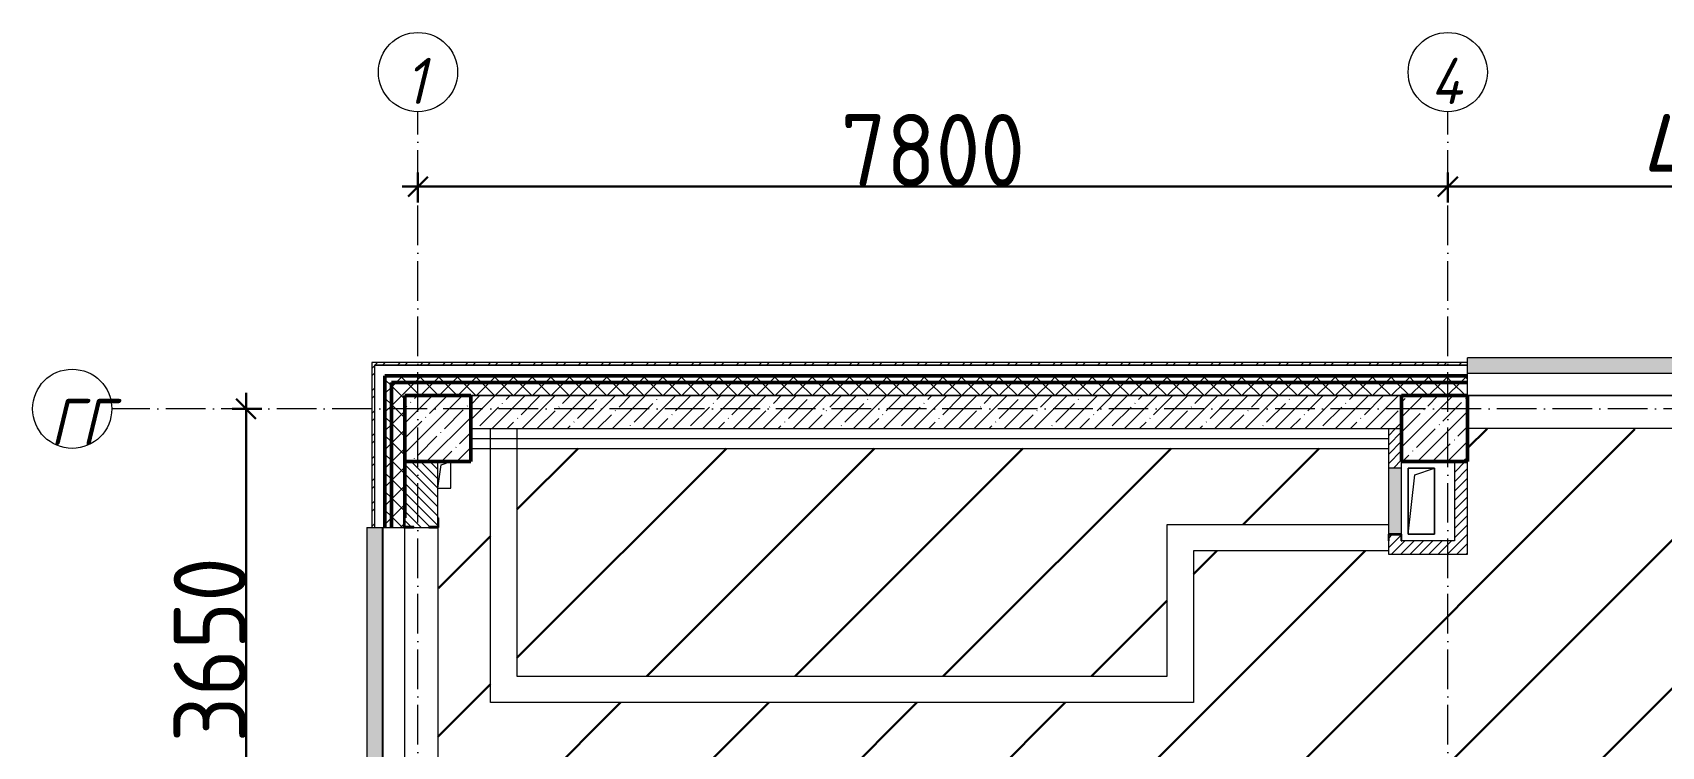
# Model space of a CAD drawing. Header units: millimetres. Extents: x -17017 to 628417, y -109036 to 199237.
# Drawn here: x 278502 to 290839, y -41789 to -36382 of the extents above; entities that cross this region are included whole.
import ezdxf

# ---------------------------------------------------------------- set-up
doc = ezdxf.new("R2010")
doc.units = ezdxf.units.MM
doc.linetypes.add('50_200_ШТРИХ_1Т_ш5_п1_п1_', pattern=[700, 500, -100, 0, -100])
for name, color, linetype, lineweight in [('A-____-____-DIMS', 7, 'Continuous', 9), ('A-DETL-____-OTLN-4', 7, 'Continuous', 18), ('A-FLOR-____-OTLN', 7, 'Continuous', 9), ('A-GENM-____-MCUT', 7, 'Continuous', 25), ('A-GENM-____-OTLN', 7, 'Continuous', 9), ('A-GENM-____-OTLN-1', 7, 'Continuous', 25), ('A-GLAZ-____-OTLN', 7, 'Continuous', 9), ('A-WALL-____-MCUT-1', 7, 'Continuous', 9), ('A-WALL-____-MCUT-2', 7, 'Continuous', 50), ('A-WALL-____-MCUT-3', 7, 'Continuous', 9), ('A-WALL-____-OTLN', 7, 'Continuous', 9), ('A-WALL-____-PATT-1', 7, 'Continuous', 9), ('A-WALL-FNSH-MCUT-1', 7, 'Continuous', 9), ('I-WALL-____-OTLN', 7, 'Continuous', 9), ('S-COLS-____-MCUT', 7, 'Continuous', 50), ('S-COLS-____-OTLN', 7, 'Continuous', 9), ('S-GRID-____-IDEN', 7, 'Continuous', 9), ('S-GRID-____-OTLN-1', 7, '50_200_ШТРИХ_1Т_ш5_п1_п1_', 9), ('стяжа', 7, 'Continuous', 30)]:
    doc.layers.add(name, color=color, linetype=linetype, lineweight=lineweight)
doc.layers.add('A-GLAZ-____-OTLN-1', color=7, linetype='Continuous', lineweight=9, true_color=0xc0c0c0)
doc.styles.add('ISOCPEUR_I', font='isocpeui.ttf', dxfattribs={"width": 0.9, "height": 2.5})
doc.styles.add('ISOCPEUR_I_9', font='isocpeui.ttf', dxfattribs={"width": 0.9, "height": 250})
doc.styles.add('СПДС', font='isocpeur.ttf', dxfattribs={"width": 0.9})
doc.dimstyles.new('ISO-2_5_0_9К_БОЛЬШОЙ_ОСИ', dxfattribs={"dimscale": 304.8, "dimtxt": 248.995294, "dimasz": 0.492126, "dimexe": 0.393701, "dimexo": 0, "dimgap": 0, "dimtad": 1, "dimdec": 0, "dimzin": 0, "dimdsep": 46, "dimtxsty": 'ISOCPEUR_I_9', "dimblk1": 'OBLIQUE', "dimblk2": 'OBLIQUE', "dimsah": 1, "dimcen": 0.09, "dimdle": 0.393701, "dimazin": 0, "dimtfac": 1, "dimtdec": 4, "dimtix": 1, "dimtmove": 0, "dimatfit": 3, "dimfxl": 1, "dimtvp": 1, "dimtolj": 1, "dimtzin": 0, "dimarcsym": 2})
pattern_1 = [(45, (283770.71, -86863.46), (-70.71068, 70.71068), []), (135, (283770.71, -86863.46), (-70.71068, -70.71068), [])]
pattern_2 = [(45, (283770.707, -86863.456), (-35.35534, 35.35534), [])]
pattern_3 = [(45, (283770.71, -86863.46), (-85.53659, 85.53659), []), (45, (283827.73, -86863.46), (-85.53659, 85.53659), [])]

# ---------------------------------------------------------------- blocks, each defined once
blk = doc.blocks.new('BSC_Колонна _Прямоугольная - 500х500-V45-АР1_План отверстий 3 этажа в осях 1-64_А-ГГ')
at = {"layer": 'S-COLS-____-OTLN'}
h = blk.add_hatch(dxfattribs=at)
h.set_pattern_fill('FP_82', color=256, style=0, pattern_type=2)
h.set_pattern_definition([(45, (2200, -47481.04), (-114.04925, 114.04925), []), (45, (2314.05, -47481.04), (-114.04925, 114.04925), [201.613, -40.323, 3.353, -36.97])])
h.paths.add_polyline_path([(-250, -250), (250, -250), (250, 250), (-250, 250)], flags=0)
at = {"layer": 'S-COLS-____-MCUT'}
for p, q in [((250, 250), (-250, 250)), ((-250, 250), (-250, -250)), ((250, -250), (250, 250)), ((-250, -250), (250, -250))]:
    blk.add_line(p, q, dxfattribs=at)
blk = doc.blocks.new('BSC_Колонна _Прямоугольная - 500х500-V46-АР1_План отверстий 3 этажа в осях 1-64_А-ГГ')
at = {"layer": 'S-COLS-____-OTLN'}
h = blk.add_hatch(dxfattribs=at)
h.set_pattern_fill('FP_83', color=256, style=0, pattern_type=2)
h.set_pattern_definition([(45, (-5350, -47481.04), (-114.04925, 114.04925), []), (45, (-5235.95, -47481.04), (-114.04925, 114.04925), [201.613, -40.323, 3.353, -36.97])])
h.paths.add_polyline_path([(-250, -250), (250, -250), (250, 250), (-250, 250)], flags=0)
at = {"layer": 'S-COLS-____-MCUT'}
for p, q in [((250, 250), (-250, 250)), ((-250, 250), (-250, -250)), ((250, -250), (250, 250)), ((-250, -250), (250, -250))]:
    blk.add_line(p, q, dxfattribs=at)
blk = doc.blocks.new('Фахверк_СКБ_Уголок - 250_2700-27497298-АР1_План отверстий 3 этажа в осях 1-64_А-ГГ')
at = {"layer": 'A-GENM-____-MCUT'}
for p, q in [((200, 181), (125, 181)), ((125, 181), (125, 106)), ((131, 106), (131, 175)), ((131, 175), (200, 175)), ((200, 175), (200, 181)), ((125, 106), (131, 106)), ((131, -6), (125, -6)), ((125, -6), (125, -81)), ((125, -81), (200, -81)), ((131, -75), (131, -6)), ((200, -75), (131, -75)), ((200, -81), (200, -75))]:
    blk.add_line(p, q, dxfattribs=at)
blk = doc.blocks.new('AR_Отверстие Ниша - Лючок-32404686-АР1_План отверстий 3 этажа в осях 1-64_А-ГГ')
at = {"layer": 'A-GLAZ-____-OTLN'}
blk.add_hatch(color=256, dxfattribs=at).paths.add_polyline_path([(250, -50), (250, 50), (-250, 50), (-250, -50)], flags=0)
for p, q in [((250, 50), (-250, 50)), ((-250, 50), (-250, -50)), ((-250, -50), (250, -50))]:
    blk.add_line(p, q, dxfattribs=at)
blk = doc.blocks.new('154_Фахверк_СКБ_Швеллер - Тип_100_3960_зеркало-29769493-АР1_План отверстий 3 этажа в осях 1-64_А-ГГ')
at = {"layer": 'A-GENM-____-MCUT'}
for p, q in [((175, 50), (125, 50)), ((125, 50), (125, -50)), ((128, 47), (175, 47)), ((128, -47), (128, 47)), ((175, 47), (175, 50)), ((125, -50), (175, -50)), ((175, -47), (128, -47)), ((175, -50), (175, -47))]:
    blk.add_line(p, q, dxfattribs=at)
blk = doc.blocks.new('AR_Отверстие прямоугольное _в плите_ - AR_Отверстие прямоугольное _в плите_-V172-АР1_План отверстий 3 этажа в осях 1-64_А-ГГ')
at = {"layer": 'A-GENM-____-OTLN'}
for p, q in [((100, 250), (-100, 250)), ((-100, 250), (-100, -250)), ((-50, 200), (100, 250)), ((100, -250), (100, 250)), ((-100, -250), (-50, 200)), ((-100, -250), (100, -250))]:
    blk.add_line(p, q, dxfattribs=at)
blk = doc.blocks.new('AR_Отверстие прямоугольное _в плите_ - AR_Отверстие прямоугольное _в плите_-V213-АР1_План отверстий 3 этажа в осях 1-64_А-ГГ')
at = {"layer": 'A-GENM-____-OTLN'}
for p, q in [((-50, -100), (-25, 75)), ((-25, 75), (50, 100)), ((50, -100), (50, 100)), ((-50, -100), (50, -100))]:
    blk.add_line(p, q, dxfattribs=at)
blk = doc.blocks.new('Отлив_СКБ - Отлив витража_120_НВФ-V216-АР1_План отверстий 3 этажа в осях 1-64_А-ГГ')
at = {"layer": 'A-GLAZ-____-OTLN-1'}
for points in [[(0, 2), (1800, 2), (1800, 120), (0, 120), (0, 63)], [(0, 0), (1800, 0), (1800, 2), (0, 2)]]:
    blk.add_hatch(color=256, dxfattribs=at).paths.add_polyline_path(points, flags=0)
at = {"layer": 'A-GLAZ-____-OTLN'}
for p, q in [((0, 83), (0, 120)), ((1800, 120), (0, 120)), ((0, 2), (1800, 2)), ((1800, 120), (1800, 83)), ((1800, 0), (0, 0))]:
    blk.add_line(p, q, dxfattribs=at)
blk = doc.blocks.new('Ось сетки - Круг_Ø6_00__ISO-2_5_0_9K_-25732049-АР1_План отверстий 3 этажа в осях 1-64_А-ГГ')
at = {"layer": 'S-GRID-____-IDEN'}
blk.add_circle((0, 0), 3, dxfattribs=at)
blk = doc.blocks.new('_Oblique')
at = {"color": 0, "linetype": 'ByBlock', "lineweight": -2}
blk.add_line((-0.5, -0.5), (0.5, 0.5), dxfattribs=at)
blk = doc.blocks.new('*D2936')
at = {"layer": 'A-____-____-DIMS', "color": 0, "lineweight": -2, "transparency": 16777216}
for p, q in [((280119, -43002), (280119, -39112)), ((280013, -39232), (280239, -39232)), ((280013, -42882), (280239, -42882))]:
    blk.add_line(p, q, dxfattribs=at)
at = {"layer": 'Defpoints', "color": 0, "transparency": 16777216}
for p in [(280013, -39232), (280119, -39232), (280013, -42882)]:
    blk.add_point(p, dxfattribs=at)
at = {"layer": 'A-____-____-DIMS', "color": 0, "lineweight": -2, "transparency": 16777216, "xscale": 150, "yscale": 150, "zscale": 150}
for p, rotation in [((280119, -39232), 90), ((280119, -42882), 270)]:
    blk.add_blockref('_Oblique', p, dxfattribs=dict(at, rotation=rotation))
at = {"layer": 'A-____-____-DIMS', "color": 0, "transparency": 16777216, "insert": (279845, -41057), "char_height": 548.6, "attachment_point": 5, "rotation": 90, "style": 'СПДС'}
blk.add_mtext('\\A1;3650', dxfattribs=at)
blk = doc.blocks.new('*D2960')
at = {"layer": 'A-____-____-DIMS', "color": 0, "lineweight": -2, "transparency": 16777216}
for p, q in [((281421, -37443), (281421, -37669)), ((289221, -37443), (289221, -37669)), ((281301, -37549), (289341, -37549))]:
    blk.add_line(p, q, dxfattribs=at)
at = {"layer": 'Defpoints', "color": 0, "transparency": 16777216}
for p in [(281421, -37443), (289221, -37443), (289221, -37549)]:
    blk.add_point(p, dxfattribs=at)
at = {"layer": 'A-____-____-DIMS', "color": 0, "lineweight": -2, "transparency": 16777216, "xscale": 150, "yscale": 150, "zscale": 150, "rotation": 180}
blk.add_blockref('_Oblique', (281421, -37549), dxfattribs=at)
at = {"layer": 'A-____-____-DIMS', "color": 0, "lineweight": -2, "transparency": 16777216, "xscale": 150, "yscale": 150, "zscale": 150}
blk.add_blockref('_Oblique', (289221, -37549), dxfattribs=at)
at = {"layer": 'A-____-____-DIMS', "color": 0, "transparency": 16777216, "insert": (285321, -37274), "char_height": 548.6, "attachment_point": 5, "style": 'СПДС'}
blk.add_mtext('\\A1;7800', dxfattribs=at)
blk = doc.blocks.new('*D2961')
at = {"layer": 'A-____-____-DIMS', "color": 0, "lineweight": -2, "transparency": 16777216}
for p, q in [((289221, -37443), (289221, -37669)), ((293621, -37443), (293621, -37669)), ((289101, -37549), (293741, -37549))]:
    blk.add_line(p, q, dxfattribs=at)
at = {"layer": 'Defpoints', "color": 0, "transparency": 16777216}
for p in [(289221, -37443), (293621, -37443), (293621, -37549)]:
    blk.add_point(p, dxfattribs=at)
at = {"layer": 'A-____-____-DIMS', "color": 0, "lineweight": -2, "transparency": 16777216, "xscale": 150, "yscale": 150, "zscale": 150, "rotation": 180}
blk.add_blockref('_Oblique', (289221, -37549), dxfattribs=at)
at = {"layer": 'A-____-____-DIMS', "color": 0, "lineweight": -2, "transparency": 16777216, "xscale": 150, "yscale": 150, "zscale": 150}
blk.add_blockref('_Oblique', (293621, -37549), dxfattribs=at)
at = {"layer": 'A-____-____-DIMS', "color": 0, "transparency": 16777216, "insert": (291421, -37274), "char_height": 548.6, "attachment_point": 5, "style": 'СПДС'}
blk.add_mtext('\\A1;4400', dxfattribs=at)
blk = doc.blocks.new('3эт')
at = {"layer": 'S-GRID-____-OTLN-1', "color": 251, "ltscale": 0.6, "true_color": 0x636466}
for p, q in [((281420.7, -91346.1), (281420.7, -36982.5)), ((289220.7, -91346.1), (289220.7, -36982.5)), ((310478.4, -39232.4), (279101.9, -39232.4))]:
    blk.add_line(p, q, dxfattribs=at)
at = {"layer": 'S-GRID-____-IDEN', "char_height": 350, "attachment_point": 1, "style": 'ISOCPEUR_I'}
for s, insert, width in [('\\fISOCPEUR|b0|i1|c204|p34|;\\W.9;1', (281322.9, -36573.7), 144.304), ('\\fISOCPEUR|b0|i1|c204|p34|;\\W.9;4', (289090, -36573.7), 223.671), ('ГГ', (278634.9, -39156.3), 404.05)]:
    blk.add_mtext(s, dxfattribs=dict(at, insert=insert, width=width))
at = {"layer": 'A-____-____-DIMS'}
for base, p1, p2, override, picture, middle in [((289220.7, -37548.7), (281420.7, -37442.6), (289220.7, -37442.6), {"dimtxt": 1.8, "dimpost": '<>', "dimtxsty": 'СПДС', "dimfxl": 7800}, '*D2960', (285320.7, -37274.4)), ((293620.7, -37548.7), (289220.7, -37442.6), (293620.7, -37442.6), {"dimtxt": 1.8, "dimpost": '<>', "dimtxsty": 'СПДС', "dimfxl": 4400}, '*D2961', (291420.7, -37274.4))]:
    dim = blk.add_linear_dim(base=base, p1=p1, p2=p2, dimstyle='ISO-2_5_0_9К_БОЛЬШОЙ_ОСИ', override=override, dxfattribs=at)
    dim.commit()
    dim.dimension.update_dxf_attribs({"geometry": picture, "text_midpoint": middle})
dim = blk.add_linear_dim(base=(280119.3, -39232.4), p1=(280013.2, -42882.4), p2=(280013.2, -39232.4), angle=90, dimstyle='ISO-2_5_0_9К_БОЛЬШОЙ_ОСИ', override={"dimtxt": 1.8, "dimpost": '<>', "dimtxsty": 'СПДС', "dimfxl": 3650}, dxfattribs=at)
dim.commit()
dim.dimension.update_dxf_attribs({"geometry": '*D2936', "text_midpoint": (279845, -41057.4)})

msp = doc.modelspace()

# ---------------------------------------------------------------- hatches: boundary and pattern name
at = {"layer": 'A-WALL-____-PATT-1'}
h = msp.add_hatch(dxfattribs=at)
h.set_pattern_fill('FP_3', color=256, style=0, pattern_type=2)
h.set_pattern_definition(pattern_3)
h.paths.add_polyline_path([(281091, -54802), (281091, -53782), (281071, -53782), (281071, -54802)], flags=0)
h.paths.add_polyline_path([(281071, -51982), (281091, -51982), (281091, -50857), (281071, -50857), (281071, -51728)], flags=0)
h.paths.add_polyline_path([(281091, -49057), (281091, -47932), (281071, -47932), (281071, -49057)], flags=0)
h.paths.add_polyline_path([(281091, -46132), (281091, -44932), (281071, -44932), (281071, -46132)], flags=0)
h.paths.add_polyline_path([(281091, -43132), (281091, -41932), (281071, -41932), (281071, -43132)], flags=0)
h.paths.add_polyline_path([(281091, -40132), (281091, -38882), (281071, -38882), (281071, -40132)], flags=0)
h = msp.add_hatch(dxfattribs=at)
h.set_pattern_fill('FP_3', color=256, style=0, pattern_type=2)
h.set_pattern_definition(pattern_3)
h.paths.add_polyline_path([(307551, -38902), (307551, -38882), (299371, -38882), (299371, -38902), (304967, -38902)], flags=0)
h.paths.add_polyline_path([(298371, -38902), (298371, -38882), (297171, -38882), (297171, -38902), (297897, -38902)], flags=0)
h.paths.add_polyline_path([(295371, -38902), (295371, -38882), (291171, -38882), (291171, -38902), (294362, -38902)], flags=0)
h.paths.add_polyline_path([(289371, -38902), (289371, -38882), (281091, -38882), (281091, -38902), (289059, -38902)], flags=0)
h = msp.add_hatch(dxfattribs=at)
h.set_pattern_fill('FP_1', color=256, style=0, pattern_type=2)
h.set_pattern_definition(pattern_1)
h.paths.add_polyline_path([(281221, -54632), (281221, -53782), (281171, -53782), (281171, -54632)], flags=0)
h.paths.add_polyline_path([(281171, -51982), (281221, -51982), (281221, -50857), (281171, -50857), (281171, -51728)], flags=0)
h.paths.add_polyline_path([(281221, -49057), (281221, -47932), (281171, -47932), (281171, -49057)], flags=0)
h.paths.add_polyline_path([(281171, -46132), (281221, -46132), (281221, -44932), (281171, -44932)], flags=0)
h.paths.add_polyline_path([(281221, -43132), (281221, -41932), (281171, -41932), (281171, -43132)], flags=0)
h.paths.add_polyline_path([(281221, -40132), (281221, -38982), (281171, -38982), (281171, -40132)], flags=0)
h = msp.add_hatch(dxfattribs=at)
h.set_pattern_fill('FP_1', color=256, style=0, pattern_type=2)
h.set_pattern_definition(pattern_1)
h.paths.add_polyline_path([(307551, -39032), (307551, -38982), (299371, -38982), (299371, -39032), (304967, -39032)], flags=0)
h.paths.add_polyline_path([(298371, -39032), (298371, -38982), (297171, -38982), (297171, -39032), (297897, -39032)], flags=0)
h.paths.add_polyline_path([(295371, -39032), (295371, -38982), (291171, -38982), (291171, -39032), (294362, -39032)], flags=0)
h.paths.add_polyline_path([(289059, -39032), (289371, -39032), (289371, -38982), (281221, -38982), (281221, -39032), (287292, -39032)], flags=0)
h = msp.add_hatch(dxfattribs=at)
h.set_pattern_fill('FP_1', color=256, style=0, pattern_type=2)
h.set_pattern_definition(pattern_1)
h.paths.add_polyline_path([(281321, -54632), (281321, -53857), (281315, -53857), (281315, -53782), (281221, -53782), (281221, -54632)], flags=0)
h.paths.add_polyline_path([(281221, -51982), (281315, -51982), (281315, -51907), (281321, -51907), (281321, -50932), (281315, -50932), (281315, -50857), (281221, -50857), (281221, -51728)], flags=0)
h.paths.add_polyline_path([(281221, -49057), (281315, -49057), (281315, -48982), (281321, -48982), (281321, -48007), (281315, -48007), (281315, -47932), (281221, -47932), (281221, -49051)], flags=0)
h.paths.add_polyline_path([(281221, -46132), (281315, -46132), (281315, -46057), (281321, -46057), (281321, -45007), (281315, -45007), (281315, -44932), (281221, -44932), (281221, -46126)], flags=0)
h.paths.add_polyline_path([(281221, -43132), (281321, -43132), (281321, -42007), (281315, -42007), (281315, -41932), (281221, -41932), (281221, -43128)], flags=0)
h.paths.add_polyline_path([(281221, -40132), (281315, -40132), (281315, -40057), (281321, -40057), (281321, -39032), (281221, -39032), (281221, -39688)], flags=0)
h = msp.add_hatch(dxfattribs=at)
h.set_pattern_fill('FP_1', color=256, style=0, pattern_type=2)
h.set_pattern_definition(pattern_1)
h.paths.add_polyline_path([(307471, -39132), (307551, -39132), (307551, -39032), (299371, -39032), (299371, -39132), (307421, -39132)], flags=0)
h.paths.add_polyline_path([(298371, -39132), (298371, -39032), (297171, -39032), (297171, -39126), (297246, -39126), (297246, -39132), (297897, -39132)], flags=0)
h.paths.add_polyline_path([(295296, -39132), (295296, -39126), (295371, -39126), (295371, -39032), (291171, -39032), (291171, -39126), (291246, -39126), (291246, -39132), (294362, -39132)], flags=0)
h.paths.add_polyline_path([(289371, -39132), (289371, -39032), (281321, -39032), (281321, -39132), (289059, -39132)], flags=0)
h = msp.add_hatch(dxfattribs=at)
h.set_pattern_fill('FP_38', color=256, style=0, pattern_type=2)
h.set_pattern_definition([(45, (283770.7, -86863.46), (-114.04925, 114.04925), []), (45, (283884.76, -86863.46), (-114.04925, 114.04925), [201.612, -40.322, 3.353, -36.97])])
h.paths.add_polyline_path([(288871, -39382), (288871, -39132), (281821, -39132), (281821, -39382), (287292, -39382)], flags=0)
h = msp.add_hatch(dxfattribs=at)
h.set_pattern_fill('FP_5', color=256, style=0, pattern_type=2)
h.set_pattern_definition(pattern_2)
h.paths.add_polyline_path([(288771, -40332), (288871, -40332), (288871, -40232), (288868, -40232), (288868, -40185), (288774, -40185), (288774, -40232), (288771, -40232)], flags=0)
h.paths.add_polyline_path([(288806, -39682), (288871, -39682), (288871, -39382), (288771, -39382), (288771, -39682)], flags=0)
h = msp.add_hatch(dxfattribs=at)
h.set_pattern_fill('FP_6', color=256, style=0, pattern_type=2)
h.set_pattern_definition([(135, (283770.707, -86863.456), (-35.35534, -35.35534), [])])
h.paths.add_polyline_path([(281571, -42632), (281571, -41938), (281502, -41938), (281502, -41932), (281390, -41932), (281390, -41938), (281321, -41938), (281321, -42632)], flags=0)
h.paths.add_polyline_path([(281502, -40132), (281502, -40126), (281571, -40126), (281571, -39632), (281321, -39632), (281321, -40126), (281390, -40126), (281390, -40132)], flags=0)
h = msp.add_hatch(dxfattribs=at)
h.set_pattern_fill('FP_5', color=256, style=0, pattern_type=2)
h.set_pattern_definition(pattern_2)
h.paths.add_polyline_path([(289371, -40232), (289371, -39632), (289271, -39632), (289271, -40232)], flags=0)
h = msp.add_hatch(dxfattribs=at)
h.set_pattern_fill('FP_5', color=256, style=0, pattern_type=2)
h.set_pattern_definition(pattern_2)
h.paths.add_polyline_path([(288871, -40332), (289371, -40332), (289371, -40232), (288871, -40232)], flags=0)
at = {"layer": 'стяжа'}
h = msp.add_hatch(dxfattribs=at)
h.set_pattern_fill('ANSI31', color=5, scale=250)
h.paths.add_polyline_path([(288621, -45282), (289121, -45282), (289121, -43432), (288771, -43432), (288771, -42232), (289371, -42232), (289371, -42632), (289371, -43132), (289371, -43432), (289371, -45282), (293671, -45282), (293671, -43232), (292921, -43232), (292921, -43132), (292921, -42632), (293021, -42632), (293371, -42632), (293871, -42632), (293871, -41738), (293740, -41738), (293740, -41732), (293665, -41732), (293665, -41726), (293665, -41657), (293671, -41172), (293671, -40772), (293671, -40032), (293665, -40032), (293665, -39957), (293671, -39632), (293371, -39632), (293371, -39382), (291246, -39382), (291246, -39388), (291171, -39388), (289371, -39382), (289371, -39632), (289371, -40332), (288771, -40332), (288771, -40307), (287296, -40307), (287296, -41457), (281971, -41457), (281971, -39532), (281821, -39532), (281821, -39632), (281671, -39632), (281671, -39832), (281577, -40044), (281577, -40132), (281571, -41932), (281577, -41932), (281577, -42007), (281573, -42432), (281671, -42432), (281671, -42632), (281821, -42632), (281821, -43132), (281571, -43132), (281571, -44932), (281577, -44932), (281577, -45007), (281571, -46057), (281577, -46057), (281577, -46132), (281571, -47932), (281577, -47932), (281577, -48007), (281571, -48132), (281821, -48132), (281821, -48632), (281672, -48632), (281671, -48633), (281671, -48833), (281577, -48973), (281577, -49057), (281571, -50857), (281577, -50857), (281577, -50932), (281571, -51132), (281821, -51132), (281821, -51632), (281671, -51632), (281671, -51832), (281577, -51903), (281577, -51982), (281571, -53782), (281577, -53782), (281577, -53932), (281671, -53932), (281671, -54132), (281821, -54132), (281821, -54632), (281571, -54632), (281571, -54907), (281577, -54907), (281577, -54982), (281571, -56782), (281577, -56782), (281577, -56857), (281574, -57282), (283921, -57282), (286471, -57282), (286971, -57282), (287225, -57282), (288421, -57282), (288467, -57282), (288467, -57382), (288621, -57382), (288621, -57282), (288467, -57282), (288621, -57382), (288621, -58407), (288621, -59157), (288721, -59157), (288721, -59282), (288621, -59282), (288621, -59632), (288721, -59632), (289171, -59632), (288833, -59745), (288721, -60132), (288871, -60132), (289371, -60132), (289371, -56738), (289302, -56738), (289252, -56732), (289240, -56732), (289165, -56732), (289165, -56726), (289165, -56657), (289171, -55532), (289171, -55032), (289165, -55032), (289165, -54957), (289171, -54632), (288871, -54632), (288721, -54632), (288721, -53706), (288715, -53706), (288715, -53258), (288721, -53132), (289171, -53132), (289171, -52907), (289165, -52907), (289165, -52832), (289165, -52757), (289171, -52007), (289165, -52007), (289165, -51932), (289165, -51857), (289171, -51632), (288871, -51632), (288871, -51132), (289171, -51132), (289171, -50807), (289165, -50807), (289165, -50732), (289165, -50726), (289165, -50657), (289171, -48932), (289165, -48932), (289165, -48857), (289171, -48632), (288871, -48632), (288621, -48632), (288621, -48057), (288621, -47607), (288621, -47032)])
h.paths.add_polyline_path([(288721, -56982), (289171, -56982), (288796, -57057), (288721, -58082)], flags=16)
h.paths.add_polyline_path([(284546, -53426), (286190, -53426), (286190, -52226), (284546, -52226)], flags=24)
h = msp.add_hatch(dxfattribs=at)
h.set_pattern_fill('ANSI31', color=5, scale=250)
h.paths.add_polyline_path([(287096, -40107), (288771, -40107), (288771, -39682), (288771, -39532), (282171, -39532), (282171, -41257), (287096, -41257)])
h.paths.add_polyline_path([(288621, -63482), (287421, -63482), (287421, -63982), (286921, -63982), (285396, -63482), (281571, -63482), (281571, -63976), (281571, -66032), (289171, -66032), (289171, -64732), (288621, -64732)])
h.paths.add_polyline_path([(283974, -65429), (285630, -65429), (285630, -64229), (283974, -64229)], flags=24)

# ---------------------------------------------------------------- linework, layer by layer
at = {"layer": 'A-DETL-____-OTLN-4'}
for p, q in [((281821, -39457), (288771, -39457)), ((281821, -39532), (288771, -39532))]:
    msp.add_line(p, q, dxfattribs=at)
at = {"layer": 'A-FLOR-____-OTLN'}
for p, q in [((288921, -39682), (289121, -39682)), ((288921, -40182), (288921, -39682)), ((289121, -39682), (289121, -40182)), ((289121, -40182), (288921, -40182))]:
    msp.add_line(p, q, dxfattribs=at)
at = {"layer": 'A-WALL-____-MCUT-1'}
for p, q in [((288871, -39132), (281821, -39132)), ((281821, -39382), (288871, -39382))]:
    msp.add_line(p, q, dxfattribs=at)
at = {"layer": 'A-WALL-____-MCUT-2'}
for p, q in [((281171, -40132), (281171, -38982)), ((289371, -38982), (281171, -38982)), ((281221, -39032), (289371, -39032)), ((281221, -40132), (281221, -39032)), ((281321, -39632), (281321, -40057))]:
    msp.add_line(p, q, dxfattribs=at)
at = {"layer": 'A-WALL-____-MCUT-3'}
for p, q in [((289371, -38902), (281091, -38902)), ((281091, -38902), (281091, -40132)), ((289371, -39132), (289371, -38902)), ((281821, -39132), (288871, -39132)), ((281571, -40057), (281571, -39632)), ((281091, -40132), (281315, -40132)), ((281390, -40132), (281502, -40132))]:
    msp.add_line(p, q, dxfattribs=at)
at = {"layer": 'A-WALL-____-OTLN'}
for p, q in [((291171, -39132), (289371, -39132)), ((289371, -39132), (291171, -39132)), ((291171, -39382), (289371, -39382)), ((281321, -41932), (281321, -40132)), ((281571, -40132), (281571, -41932))]:
    msp.add_line(p, q, dxfattribs=at)
at = {"layer": 'A-WALL-FNSH-MCUT-1'}
for p, q in [((281071, -38882), (281071, -40132)), ((289371, -38882), (281071, -38882)), ((281091, -38902), (289371, -38902)), ((289371, -38902), (289371, -38882)), ((288771, -39382), (288771, -39682)), ((288871, -39682), (288871, -39632)), ((289271, -39632), (289271, -40232)), ((289371, -40332), (289371, -39632)), ((281071, -40132), (281091, -40132)), ((288771, -40232), (288771, -40332)), ((288771, -40332), (289371, -40332)), ((289271, -40232), (288871, -40232))]:
    msp.add_line(p, q, dxfattribs=at)
at = {"layer": 'I-WALL-____-OTLN'}
for p, q in [((281971, -41457), (281971, -39382)), ((282171, -39382), (282171, -41257)), ((287096, -40107), (288771, -40107)), ((287096, -41257), (287096, -40107)), ((288771, -40307), (287296, -40307)), ((287296, -40307), (287296, -41457)), ((282171, -41257), (287096, -41257)), ((287296, -41457), (281971, -41457))]:
    msp.add_line(p, q, dxfattribs=at)

# ---------------------------------------------------------------- block references
at = {"layer": 'A-GENM-____-OTLN'}
for name, p in [('AR_Отверстие прямоугольное _в плите_ - AR_Отверстие прямоугольное _в плите_-V213-АР1_План отверстий 3 этажа в осях 1-64_А-ГГ', (281621, -39732)), ('AR_Отверстие прямоугольное _в плите_ - AR_Отверстие прямоугольное _в плите_-V172-АР1_План отверстий 3 этажа в осях 1-64_А-ГГ', (289021, -39932))]:
    msp.add_blockref(name, p, dxfattribs=at)
at = {"layer": 'A-GENM-____-OTLN-1'}
for name, p, rotation in [('Фахверк_СКБ_Уголок - 250_2700-27497298-АР1_План отверстий 3 этажа в осях 1-64_А-ГГ', (281496, -40257), 89.99999999999991), ('154_Фахверк_СКБ_Швеллер - Тип_100_3960_зеркало-29769493-АР1_План отверстий 3 этажа в осях 1-64_А-ГГ', (288821, -40057), 269.9999999999998)]:
    msp.add_blockref(name, p, dxfattribs=dict(at, rotation=rotation))
at = {"layer": 'A-GLAZ-____-OTLN'}
msp.add_blockref('Отлив_СКБ - Отлив витража_120_НВФ-V216-АР1_План отверстий 3 этажа в осях 1-64_А-ГГ', (289371, -38965), dxfattribs=at)
for name, p, rotation in [('AR_Отверстие Ниша - Лючок-32404686-АР1_План отверстий 3 этажа в осях 1-64_А-ГГ', (288821, -39932), 269.9999999999998), ('Отлив_СКБ - Отлив витража_120_НВФ-V216-АР1_План отверстий 3 этажа в осях 1-64_А-ГГ', (281154, -41932), 90)]:
    msp.add_blockref(name, p, dxfattribs=dict(at, rotation=rotation))
at = {"layer": 'S-COLS-____-OTLN'}
for name, p in [('BSC_Колонна _Прямоугольная - 500х500-V45-АР1_План отверстий 3 этажа в осях 1-64_А-ГГ', (281571, -39382)), ('BSC_Колонна _Прямоугольная - 500х500-V46-АР1_План отверстий 3 этажа в осях 1-64_А-ГГ', (289121, -39382))]:
    msp.add_blockref(name, p, dxfattribs=at)
at = {"layer": 'S-GRID-____-IDEN', "xscale": 99.99999999999993, "yscale": 99.99999999999993, "zscale": 99.99999999999993}
for p in [(281421, -36682), (289221, -36682)]:
    msp.add_blockref('Ось сетки - Круг_Ø6_00__ISO-2_5_0_9K_-25732049-АР1_План отверстий 3 этажа в осях 1-64_А-ГГ', p, dxfattribs=at)
at = {"layer": 'S-GRID-____-IDEN', "xscale": 99.99999999999993, "yscale": 99.99999999999993, "zscale": 99.99999999999993, "rotation": 89.9999999999998}
msp.add_blockref('Ось сетки - Круг_Ø6_00__ISO-2_5_0_9K_-25732049-АР1_План отверстий 3 этажа в осях 1-64_А-ГГ', (278802, -39232), dxfattribs=at)
at = {"layer": 'стяжа'}
msp.add_blockref('3эт', (0, 0), dxfattribs=at)

doc.saveas('drawing.dxf')
